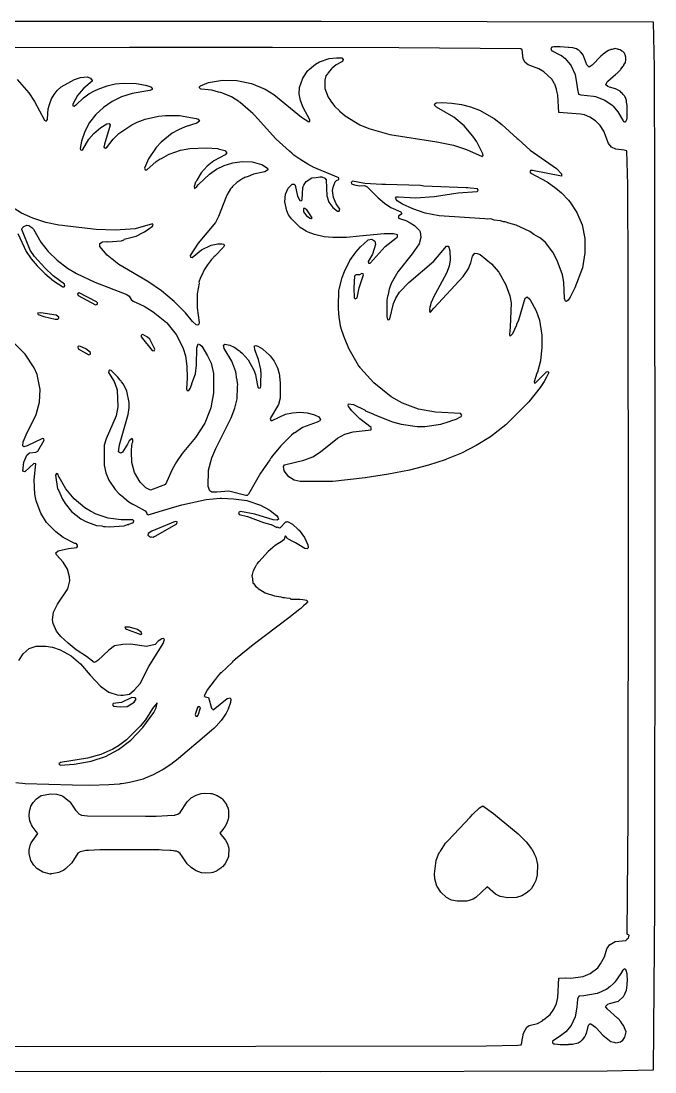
# Model space of a CAD drawing. Header units: millimetres. Extents: x 15 to 285, y 15 to 285.
# Drawn here: x 122.2 to 284.9, y 15.1 to 284.9 of the extents above; entities that cross this region are included whole.
import ezdxf

# ---------------------------------------------------------------- set-up
doc = ezdxf.new("R2010")
doc.units = ezdxf.units.MM
doc.layers.add('CUT', color=7, linetype='CONTINUOUS')

msp = doc.modelspace()

# ---------------------------------------------------------------- linework, layer by layer
at = {"layer": 'CUT'}
for points in [[(14.9156, 57.848), (14.795, 150.073), (14.795, 150.16), (14.7951, 150.1788), (14.7952, 150.3461), (14.7954, 150.509), (14.958, 260.715), (15.0062, 272.8875), (15.2479, 284.6612), (57.5164, 284.8428), (199.1852, 284.873), (284.4363, 284.6307), (284.6919, 272.8875), (284.8126, 242.3635), (284.9031, 150.0737), (284.7824, 57.819), (284.4491, 15.521), (272.6158, 15.2779), (199.1254, 15.0968), (27.0823, 15.2779), (15.4032, 15.459), (15.1873, 15.6755)], [(276.7481, 259.246), (276.8171, 259.1203), (276.8718, 259.0883), (276.8721, 259.0878), (276.8735, 259.0873), (277.0742, 258.97), (277.1557, 258.9957), (277.1894, 258.9848), (277.2774, 259.034), (277.3916, 259.0699), (277.4126, 259.1093), (277.437, 259.1182), (277.4397, 259.1248), (277.4589, 259.1355), (277.4741, 259.2078), (277.5052, 259.2827), (277.6631, 259.5783), (277.6665, 259.6715), (277.7245, 259.8116), (277.7397, 260.4636), (277.7819, 260.6633), (277.7692, 261.7353), (277.7808, 262.2358), (277.7606, 262.4633), (277.7515, 263.226), (277.6212, 264.0294), (277.5792, 264.5015), (277.3493, 265.2406), (277.1593, 265.4611), (277.0724, 265.6527), (276.744, 265.9808), (276.4907, 266.3292), (276.2558, 266.5099), (275.9612, 266.852), (274.7372, 267.5012), (273.2193, 267.885), (272.7839, 268.0462), (272.2864, 268.527), (272.6714, 269.2905), (272.7858, 269.4579), (274.1645, 270.6531), (274.79, 271.1064), (274.969, 271.2796), (275.0801, 271.3618), (275.6526, 271.9327), (275.8305, 272.0825), (275.9159, 272.1952), (276.0298, 272.3088), (276.1771, 272.5402), (276.758, 273.3071), (276.7925, 273.3813), (276.872, 273.4832), (276.9122, 273.6236), (277.3263, 274.1861), (277.4471, 274.8806), (277.397, 275.2687), (277.4487, 275.5594), (277.246, 276.2329), (277.1414, 276.3712), (277.0545, 276.6318), (276.6318, 277.0847), (276.4287, 277.1524), (275.9992, 277.4621), (275.4956, 277.5889), (275.4409, 277.618), (275.2548, 277.6495), (274.65, 277.8018), (273.8883, 277.5685), (273.7565, 277.5412), (273.5969, 277.526), (273.5152, 277.4912), (273.1441, 277.4142), (272.94, 277.2781), (272.9218, 277.2725), (272.8166, 277.1957), (271.6216, 276.3984), (271.4246, 276.1803), (271.0262, 275.8897), (268.7939, 273.541), (267.9753, 273.0404), (267.4362, 273.6024), (266.6212, 275.6986), (266.6188, 275.711), (266.6141, 275.7168), (266.3938, 276.2836), (266.3513, 276.3287), (266.336, 276.3709), (265.8136, 276.9727), (265.6185, 277.1073), (265.3894, 277.3507), (265.1281, 277.4456), (264.7651, 277.696), (263.7988, 277.9925), (262.7874, 278.0526), (262.6253, 278.0419), (260.5619, 278.2639), (258.9515, 278.2866), (258.3884, 278.1277), (258.1428, 277.7867), (258.3623, 277.3294), (260.6472, 276.1333), (260.7259, 276.0817), (260.803, 276.0311), (260.8329, 276.0115), (260.8761, 275.9831), (261.5282, 275.4949), (261.7559, 275.3063), (263.2264, 273.6073), (263.3966, 273.3382), (264.3369, 271.3342), (264.4152, 271.1133), (264.8794, 268.5295), (265.0031, 267.3349), (265.3119, 266.1219), (265.3143, 266.1083), (265.3193, 266.1076), (265.8779, 265.9066), (269.1334, 265.5617), (269.6584, 265.4866), (272.0054, 264.5797), (273.9218, 263.2736), (274.1484, 263.047), (275.3802, 261.5409)], [(202.2505, 242.1964), (202.7642, 243.5563), (203.1456, 243.9556), (203.7164, 244.1814), (203.7548, 244.647), (197.2006, 247.3553), (197.1071, 247.405), (196.2071, 247.8828), (196.1882, 247.8928), (196.1333, 247.922), (195.9255, 248.0323), (195.8008, 248.0997), (193.9515, 249.2522), (192.1894, 250.4534), (191.6504, 250.9137), (191.0545, 251.4254), (187.6579, 254.529), (187.5884, 254.6018), (182.0596, 260.7312), (181.6383, 261.1012), (181.1092, 261.6811), (178.4275, 263.9695), (178.2557, 264.0725), (178.1039, 264.2058), (176.1575, 265.4016), (174.754, 265.9925), (174.6697, 266.0402), (174.5015, 266.0988), (173.6881, 266.4412), (173.3634, 266.5234), (173.2895, 266.5536), (172.8824, 266.6451), (171.1204, 267.091), (168.3729, 267.3433), (168.2399, 267.4344), (167.9709, 267.7595), (167.9818, 267.9363), (168.1948, 268.2488), (170.2559, 269.1095), (173.8542, 269.716), (177.6057, 269.6252), (181.3598, 268.8551), (184.8106, 267.4019), (187.0918, 266.0346), (194.1427, 260.1975), (196.0075, 259.0003), (196.2807, 259.1994), (196.3088, 259.5008), (194.5492, 262.6422), (193.9165, 264.4498), (193.6055, 266.1701), (193.6701, 267.7858), (194.5248, 270.1646), (195.8241, 272.1341), (195.8998, 272.2089), (196.053, 272.3605), (196.0973, 272.4042), (196.229, 272.5344), (197.7222, 273.8037), (198.8031, 274.395), (201.2522, 275.2108), (203.1403, 275.4506), (204.493, 275.4149), (204.8515, 274.9709), (204.6914, 274.4762), (203.0691, 273.6024), (202.0041, 272.7496), (201.9297, 272.6571), (201.8707, 272.6179), (200.9221, 271.457), (200.8707, 271.3393), (200.4311, 270.7925), (200.1139, 269.7299), (200.1564, 267.581), (201.0131, 265.3283), (201.5964, 264.4894), (201.6428, 264.4051), (201.7145, 264.3197), (202.622, 263.0145), (203.9042, 261.8469), (203.9062, 261.7746), (204.6546, 261.1635), (205.3697, 260.5122), (209.1601, 258.2323), (211.4695, 257.2892), (216.845, 255.7594), (228.8986, 253.8616), (233.1561, 252.9789), (236.5396, 251.8913), (240.5333, 250.1299), (240.7681, 250.3623), (240.7417, 250.7495), (239.1413, 253.8638), (238.1379, 255.3537), (235.916, 257.9908), (233.2858, 260.2277), (228.8014, 262.7861), (228.3836, 263.1797), (228.3245, 263.5086), (228.7309, 263.8832), (230.2731, 263.9784), (232.7679, 263.8249), (235.2283, 263.429), (237.5799, 262.8261), (239.862, 261.9629), (243.6506, 259.8109), (245.6162, 258.2756), (249.5585, 254.7399), (249.5607, 254.7311), (249.801, 254.5224), (252.9007, 251.7425), (259.6337, 246.9758), (260.9438, 245.6037), (260.8964, 245.0867), (253.427, 246.5307), (252.9774, 246.4851), (252.8079, 246.1209), (253.0156, 245.8166), (257.2628, 243.6094), (259.428, 242.0083), (260.9373, 240.7356), (262.7279, 238.8965), (263.0563, 238.4984), (263.0778, 238.4723), (263.0869, 238.4614), (263.0873, 238.4609), (264.8603, 235.7567), (266.1737, 232.5496), (266.8777, 229.0693), (266.907, 225.4083), (266.3036, 221.51), (264.3187, 216.361), (263.098, 213.9536), (262.6249, 213.2042), (262.182, 212.8655), (261.9015, 212.9931), (261.6939, 213.6866), (261.4778, 217.8732), (261.1821, 219.7473), (259.8333, 223.4058), (258.6635, 225.5029), (256.7752, 227.9828), (255.4976, 229.1136), (253.8182, 230.0449), (252.7479, 230.8848), (249.2875, 232.4454), (247.3522, 232.9825), (246.4608, 233.2853), (246.0359, 233.3478), (245.2057, 233.5783), (243.619, 233.7693), (243.4793, 233.8475), (242.7546, 234.0589), (241.8488, 233.9985), (241.846, 233.9828), (241.19, 234.0618), (229.4851, 234.8762), (225.9251, 235.5744), (222.7562, 236.6694), (220.1149, 237.8829), (218.7518, 238.7428), (218.3007, 239.3855), (218.5929, 239.709), (219.0905, 239.7627), (223.5457, 239.4921), (228.2563, 239.7916), (234.3458, 240.7598), (239.2273, 241.0695), (239.533, 241.3707), (239.3442, 241.7904), (237.5832, 241.9728), (237.5774, 241.9805), (236.8715, 242.0625), (236.7635, 242.0577), (236.4254, 242.0927), (225.5488, 242.4688), (224.6687, 242.6339), (215.7314, 242.9358), (214.8256, 242.9056), (214.8243, 242.9043), (210.4501, 243.1726), (207.2965, 243.8032), (206.8707, 243.4596), (207.0336, 243.0971), (207.779, 242.7995), (209.0807, 242.5734), (210.3759, 242.6429), (211.0385, 242.309), (213.8408, 239.4461), (215.5027, 238.0861), (217.1139, 237.0446), (219.6798, 235.9315), (219.9438, 235.3461), (219.0533, 234.7406), (219.1047, 234.2259), (220.9245, 233.6444), (222.05, 233.0801), (223.1892, 232.3681), (224.4522, 231.0781), (224.6247, 230.7785), (224.7565, 229.2701), (224.3724, 227.6843), (222.5481, 225.095), (218.9022, 220.516), (217.1848, 217.4695), (216.6519, 216.01), (216.3521, 214.3359), (216.2222, 214.2595), (216.0928, 213.1906), (216.0981, 212.9177), (216.094, 212.8947), (216.0614, 208.9874), (216.2579, 208.2549), (216.5858, 208.1978), (216.838, 208.4149), (217.7702, 212.3653), (218.3373, 213.7689), (219.3165, 215.2343), (221.6916, 217.7908), (228.103, 223.2672), (231.424, 227.1088), (231.7715, 227.088), (231.9984, 226.8382), (232.2454, 225.9188), (232.3062, 223.5819), (232.031, 221.9433), (231.371, 220.1532), (227.9356, 213.8237), (227.6863, 213.1316), (227.3559, 212.5309), (227.2604, 211.9493), (227.0715, 211.4249), (226.9968, 210.9189), (227.0717, 210.7995), (227.0238, 210.5079), (227.1748, 210.055), (228.141, 211.142), (228.2005, 211.2686), (235.6547, 219.2552), (236.9648, 221.1387), (237.6513, 222.8251), (238.0306, 224.503), (238.6215, 225.2688), (239.2499, 225.2319), (240.0406, 224.8983), (242.9758, 222.5392), (244.8352, 220.3711), (246.6259, 217.1837), (247.6338, 214.3177), (247.9727, 212.5114), (247.7087, 206.2571), (247.7064, 206.2506), (247.5252, 204.439), (247.7668, 204.0163), (248.3706, 204.6202), (249.4274, 206.8545), (249.4056, 207.0435), (249.9545, 208.1638), (251.5623, 213.7675), (252.0513, 214.0606), (252.8126, 213.4579), (254.3842, 210.4536), (255.2393, 208.0774), (255.8253, 204.2534), (255.8263, 201.1624), (255.5245, 197.6296), (254.7793, 194.7649), (254.5905, 194.5053), (253.8659, 192.271), (253.9565, 191.9389), (254.2584, 191.9993), (255.0794, 192.8459), (257.06, 194.8122), (257.4265, 194.9478), (257.6379, 194.6524), (257.0793, 193.4233), (256.4296, 192.3731), (255.401, 190.8297), (252.5063, 187.1425), (246.5844, 181.1904), (242.6453, 178.108), (239.0093, 175.8973), (235.2198, 173.9585), (231.4062, 172.3661), (231.0506, 172.2276), (226.7923, 170.8473), (221.9256, 169.6001), (216.5131, 168.5422), (210.4695, 167.6358), (202.1701, 166.7007), (201.7552, 166.6694), (200.7929, 166.6383), (198.3207, 166.6384), (196.2229, 166.6384), (195.42, 166.6384), (194.5415, 166.6384), (193.7997, 166.7065), (192.2874, 167.0142), (190.8731, 167.8302), (189.7445, 169.4467), (189.525, 170.4916), (189.7834, 170.9859), (194.7916, 172.1178), (197.0311, 172.9675), (199.0756, 174.2447), (203.3699, 177.7894), (205.3206, 178.8566), (207.4044, 179.4359), (212.0545, 179.9614), (212.0323, 180.5046), (209.1385, 182.7476), (207.0526, 184.8034), (206.2333, 185.892), (206.1023, 186.278), (206.2683, 186.6398), (207.5222, 186.402), (210.4978, 184.9737), (210.5985, 184.8434), (212.4575, 184.033), (212.9562, 183.7936), (217.5329, 182.0285), (219.75, 181.4218), (223.8779, 180.7979), (225.8593, 180.7678), (229.972, 181.3658), (232.0883, 182.0867), (232.3616, 182.1657), (232.489, 182.2232), (233.896, 182.7026), (235.1709, 183.3945), (235.3312, 183.6896), (234.9953, 184.0957), (228.5243, 184.4526), (224.2307, 185.2425), (220.0932, 186.7616), (217.2072, 188.3883), (212.7279, 191.9596), (209.3124, 195.7851), (209.2188, 195.9055), (209.0297, 196.1485), (208.9055, 196.3083), (208.83, 196.4053), (206.3684, 200.6548), (205.2487, 203.3016), (204.5034, 205.4351), (204.2008, 206.5445), (204.0577, 207.3398), (203.8538, 208.7525), (203.8114, 209.1543), (203.8107, 209.1604), (203.8046, 209.2183), (203.7797, 209.4542), (203.6485, 211.4952), (203.624, 212.13), (203.7208, 215.249), (203.7499, 215.7108), (203.8199, 216.065), (204.5718, 219.0602), (205.1946, 220.5788), (206.4913, 223.2627), (206.5584, 223.3734), (208.1014, 225.5737), (209.3181, 226.9093), (211.225, 228.5939), (211.3186, 228.6718), (212.1927, 228.8922), (212.9975, 228.3903), (213.192, 227.4863), (212.3965, 224.9908), (211.2532, 223.155), (211.3767, 222.7345), (211.8132, 222.6952), (215.6675, 226.9545), (218.4151, 229.1433), (218.5987, 229.2818), (218.5992, 229.29), (218.7851, 229.4381), (218.8144, 229.9561), (217.8018, 230.2271), (215.4183, 230.2263), (209.091, 229.6117), (205.7532, 229.291), (205.3307, 229.2867), (204.8042, 229.2833), (204.7009, 229.2827), (204.691, 229.2826), (203.3306, 229.2738), (202.2397, 229.3004), (199.9635, 229.5011), (197.4699, 230.0324), (195.9159, 230.6503), (195.4785, 230.8508), (195.4008, 230.8931), (193.8187, 231.8825), (191.6122, 234.0659), (190.8513, 235.1329), (190.394, 236.1655), (189.9182, 238.456), (190.0868, 240.4108), (190.7804, 241.9822), (191.3206, 242.6042), (191.8025, 242.9662), (192.3021, 243.0151), (192.5578, 242.7386), (193.1303, 239.9074), (193.7197, 238.7788), (194.0492, 238.7297), (194.309, 238.9893), (194.5263, 242.1165), (194.5477, 242.2419), (194.5563, 242.2924), (194.5591, 242.3092), (194.5725, 242.388), (194.7255, 242.7796), (194.9997, 243.169), (195.001, 243.1708), (195.001, 243.1709), (195.3794, 243.7084), (196.816, 244.5903), (197.8866, 244.7276), (198.9224, 244.8399), (199.0891, 244.8579), (199.2617, 244.8766), (199.422, 244.894), (200.1726, 244.5629), (200.4744, 244.0772), (200.6279, 240.0088), (201.1715, 238.4082), (202.2437, 237.0366), (203.4293, 236.0945), (203.825, 236.0995), (203.9772, 236.5941), (203.0677, 237.903), (202.3722, 239.5665), (202.1464, 241.3401)], [(196.4075, 234.2702), (196.6793, 234.2099), (196.8604, 234.391), (195.5319, 236.414), (194.9884, 236.7763), (194.6563, 236.7159), (194.7167, 235.8705), (195.4715, 234.9043)], [(210.0751, 219.6861), (209.9626, 219.9649), (209.6466, 220.0785), (209.0498, 219.7558), (208.0728, 219.7201), (207.7775, 219.3772), (207.578, 216.3833), (207.6858, 213.8482), (207.9405, 213.5468), (208.4336, 213.7756), (208.9797, 216.3996)], [(136.8166, 214.3926), (141.3178, 212.0541), (141.7919, 212.2045), (141.8201, 212.5733), (141.5417, 212.8259), (137.0521, 215.1088), (136.6637, 214.8597)], [(126.4188, 209.8437), (126.5698, 209.5417), (127.9889, 209.0284), (130.9479, 208.3038), (131.6423, 208.334), (131.8839, 208.5755), (131.8537, 208.8473), (131.1894, 209.3304), (127.2642, 209.9946)], [(154.6377, 203.7198), (153.3924, 204.4271), (152.9958, 204.2694), (153.0031, 203.8117), (155.8643, 200.2612), (156.3509, 200.2133), (156.5008, 200.6787), (155.2212, 203.175)], [(136.8524, 200.7233), (139.6049, 199.206), (139.9739, 199.3541), (140.0035, 199.7827), (138.839, 200.697), (137.4302, 201.3632), (137.0019, 201.4303), (136.749, 201.2681)], [(174.1305, 201.6404), (174.5228, 201.9595), (175.7472, 201.6424), (176.9076, 201.1653), (177.301, 200.8993), (177.8473, 200.4696), (178.2226, 200.1746), (178.4219, 200.0178), (178.9306, 199.6178), (180.469, 197.9084), (181.9051, 195.2879), (182.3123, 194.1097), (182.4282, 193.6401), (182.4283, 193.6398), (182.4323, 193.6238), (182.4571, 193.523), (182.9355, 190.8722), (183.194, 190.6132), (183.6073, 190.7363), (183.7623, 191.2666), (183.7618, 192.616), (183.8168, 193.9095), (183.7747, 194.1458), (183.7867, 194.7113), (183.7609, 194.8413), (183.7607, 195.399), (183.1394, 198.0151), (182.1581, 200.4467), (182.0914, 201.3067), (182.0873, 201.3598), (182.081, 201.4416), (182.0795, 201.4613), (182.4531, 201.5684), (182.9608, 201.4316), (184.1397, 200.7066), (184.3497, 200.5365), (185.8983, 199.1686), (185.9341, 199.1287), (185.9428, 199.119), (186.033, 199.0186), (186.114, 198.9283), (187.1146, 197.5578), (187.9053, 196.0555), (188.0775, 195.5966), (188.4553, 194.2667), (188.4971, 193.9471), (188.5021, 193.9093), (188.5121, 193.8322), (188.5369, 193.6424), (188.6763, 192.0313), (188.6464, 188.0458), (188.2582, 186.4027), (186.1627, 182.8124), (186.2651, 182.3603), (186.6594, 182.2922), (190.0609, 183.9332), (191.8671, 184.3283), (193.7649, 184.4488), (195.642, 184.2673), (197.2208, 183.898), (197.4824, 183.8154), (197.4904, 183.8128), (197.4911, 183.8126), (197.4912, 183.8126), (198.6145, 183.2609), (199.061, 182.5733), (198.9098, 182.2837), (198.1743, 181.8842), (194.437, 180.5587), (192.3603, 179.1191), (192.3097, 179.1319), (191.5752, 178.5652), (190.1358, 177.085), (188.8102, 175.7726), (188.5284, 175.4322), (188.4395, 175.3407), (188.0274, 174.8268), (186.6354, 173.1449), (186.3627, 172.7507), (186.2456, 172.6046), (185.9936, 172.2172), (183.6081, 168.769), (180.5779, 163.4377), (180.1958, 163.0976), (179.8707, 163.0755), (175.5246, 164.1594), (172.4638, 163.8905), (171.1403, 163.959), (170.6306, 164.2844), (170.2337, 165.4008), (170.322, 169.5759), (171.1145, 172.7618), (172.1299, 175.1629), (176.1408, 183.0349), (177.0907, 185.4978), (177.6629, 187.9128), (177.7602, 190.9545), (177.7702, 190.9665), (177.7633, 191.0527), (177.7804, 191.5873), (177.6504, 192.4687), (177.6294, 192.7318), (177.5808, 192.9403), (177.307, 194.796), (176.2393, 197.5957), (174.2952, 200.7923)], [(141.5667, 155.4056), (142.8974, 155.2544), (143.3485, 155.1332), (143.7704, 155.1551), (144.765, 155.0421), (148.6082, 155.2751), (149.5287, 155.6004), (149.8073, 155.6534), (149.8581, 155.7168), (151.0631, 156.1426), (151.1523, 156.5346), (150.8849, 156.7884), (147.8446, 156.7955), (144.5039, 157.2805), (141.4491, 158.2853), (139.9772, 159.0363), (138.5713, 159.925), (135.8287, 162.1847), (133.6696, 164.7725), (131.9201, 167.7847), (131.8787, 167.8029), (131.7027, 168.4483), (131.2498, 168.6898), (131.0384, 168.2671), (131.5215, 164.825), (131.7471, 164.5331), (131.7745, 164.4325), (132.8301, 162.1055), (133.4911, 160.9993), (135.1587, 159.0103), (137.5425, 157.0802), (138.8202, 156.3701)], [(155.3909, 152.3805), (155.6428, 152.4264), (156.1144, 152.4125), (156.3757, 152.56), (156.5993, 152.6008), (162.1836, 155.8093), (162.2121, 156.276), (161.7358, 156.4206), (155.7552, 153.9104), (154.7901, 153.315), (154.7061, 152.9004), (154.9759, 152.6956), (155.2342, 152.4385), (155.3178, 152.436)], [(149.2452, 128.7739), (152.959, 127.3548), (153.2005, 127.4756), (152.9892, 128.0191), (152.0834, 128.6833), (150.0302, 129.2872), (148.8526, 129.257), (148.9432, 128.9551)], [(147.6267, 108.8445), (149.3978, 108.9534), (151.2179, 110.0328), (151.7531, 110.8369), (151.4932, 111.1435), (150.6196, 111.2004), (147.9713, 109.9122), (145.8408, 109.7232), (145.6051, 109.3173), (145.8931, 108.9874)], [(143.8405, 96.1045), (147.1618, 97.8557), (150.3925, 100.2712), (153.4723, 103.5623), (156.2199, 107.3969), (156.8237, 108.6046), (157.0955, 109.8124), (155.9481, 108.3631), (154.1365, 105.5249), (152.7778, 103.8944), (149.2452, 100.3316), (147.1618, 98.7917), (145.7427, 97.9463), (142.6932, 96.5876), (139.2511, 95.6214), (132.3368, 94.5042), (131.8839, 94.2023), (132.2462, 93.8702), (135.809, 94.1117), (140.1569, 94.8967)], [(167.4879, 108.6607), (166.8575, 106.8213), (167.041, 106.3941), (167.3736, 106.3666), (167.6597, 106.657), (168.2157, 108.5742), (167.8632, 108.875)], [(124.2473, 80.786), (124.3104, 82.0386), (124.5622, 82.9111), (124.6966, 83.3002), (125.2851, 84.3031), (126.1612, 85.242), (127.3003, 86.03), (129.8214, 86.4704), (131.2984, 86.4051), (132.575, 86.037), (132.925, 85.8838), (133.2401, 85.659), (134.6338, 84.5152), (134.6566, 84.4915), (134.6769, 84.4705), (134.7288, 84.4166), (134.7481, 84.3966), (136.1679, 82.2676), (136.7135, 81.6646), (136.7947, 81.5481), (136.8307, 81.535), (137.0109, 81.3359), (137.6816, 80.992), (139.1972, 80.8249), (154.1373, 80.7343), (155.8623, 80.7983), (156.8734, 80.7947), (159.7694, 80.9432), (161.4344, 81.005), (161.5351, 81.0338), (161.6483, 81.0396), (161.7778, 81.1033), (162.419, 81.2869), (163.0388, 81.707), (164.7989, 84.4115), (165.8758, 85.4614), (167.1253, 86.1923), (168.4362, 86.6171), (169.2169, 86.6909), (170.9085, 86.6126), (171.1539, 86.5854), (172.5269, 86.069), (173.6125, 85.3546), (173.8559, 85.1357), (174.8923, 83.7376), (174.9044, 83.7137), (174.9118, 83.6991), (174.9457, 83.6321), (175.209, 83.1117), (175.2291, 83.0536), (175.2821, 82.7994), (175.3041, 82.6936), (175.4208, 82.1334), (175.4551, 81.9687), (175.4619, 81.1743), (175.4465, 80.9596), (175.4115, 80.4697), (175.3797, 80.0259), (174.8762, 78.8134), (174.5817, 78.2217), (173.9274, 77.3449), (173.209, 76.4292), (174.6577, 74.6367), (175.1934, 73.6603), (175.4375, 72.8138), (175.4832, 72.5262), (175.5036, 72.3576), (175.4263, 70.5807), (175.4092, 70.4174), (175.242, 69.9381), (174.5964, 68.6461), (174.4116, 68.3501), (173.8969, 67.7966), (173.8163, 67.7199), (173.6775, 67.5878), (173.6396, 67.5517), (173.471, 67.3912), (172.4053, 66.6957), (172.3553, 66.6719), (172.3373, 66.6633), (172.3356, 66.6625), (172.3278, 66.6588), (171.4108, 66.3179), (170.9949, 66.2145), (169.4313, 66.1378), (168.4611, 66.2508), (167.15, 66.7187), (166.1594, 67.3283), (165.8481, 67.5486), (164.8482, 68.4911), (163.4288, 70.5416), (163.1756, 70.9401), (163.0297, 71.1739), (162.4358, 71.5999), (162.2164, 71.6595), (162.0681, 71.7619), (161.6773, 71.8112), (161.4032, 71.8919), (160.6839, 71.9367), (160.5633, 71.9519), (160.4055, 71.954), (158.4331, 72.0768), (157.6582, 72.1325), (142.8246, 72.1325), (142.432, 72.1325), (139.4546, 71.9561), (138.8571, 71.9248), (138.8403, 71.9197), (138.4426, 71.8961), (137.3546, 71.611), (136.7086, 71.2401), (135.2029, 68.8134), (133.599, 67.2147), (133.1335, 66.9421), (131.828, 66.2852), (130.0789, 65.9512), (129.8518, 65.9222), (129.7816, 65.9133), (129.7393, 65.9079), (129.6969, 65.9025), (127.7695, 66.4185), (127.0946, 66.7972), (126.2321, 67.3711), (125.4833, 68.1587), (124.7014, 69.4222), (124.2176, 71.1455), (124.221, 72.0211), (124.2241, 72.0373), (124.225, 72.042), (124.2299, 72.0675), (124.2428, 72.135), (124.6374, 73.5826), (124.6794, 73.6711), (124.6796, 73.6715), (124.6821, 73.6767), (124.7804, 73.8834), (126.0363, 75.7405), (126.4431, 76.2781), (126.028, 76.804), (125.0618, 78.1648), (125.0242, 78.2374), (124.9993, 78.2853), (124.8616, 78.5502), (124.7937, 78.681), (124.4384, 79.5237)], [(249.7421, 76.1875), (251.8342, 74.1873), (253.2478, 72.395), (253.2877, 72.3329), (253.305, 72.306), (253.3252, 72.2745), (253.3422, 72.248), (254.0043, 70.9315), (254.2942, 70.2801), (254.7061, 68.3656), (254.6493, 65.6915), (254.2826, 64.2373), (253.9138, 63.4357), (253.1692, 62.2235), (252.9741, 61.9533), (252.5722, 61.5616), (251.8712, 60.9681), (250.7154, 60.3277), (249.3771, 59.916), (247.0392, 59.8134), (245.255, 60.1333), (245.2539, 60.1337), (245.2521, 60.1344), (245.2155, 60.1481), (245.1545, 60.1711), (245.0118, 60.2247), (244.0016, 60.7742), (241.8057, 62.6545), (238.9182, 59.8451), (238.2417, 59.438), (238.2347, 59.4345), (237.2208, 59.1165), (236.632, 58.968), (234.1416, 58.968), (232.7087, 59.2261), (232.4904, 59.2957), (231.4194, 59.8612), (229.9201, 61.2688), (228.9536, 62.7404), (228.9049, 62.8347), (228.4145, 64.6564), (228.2941, 65.9589), (228.69, 69.3634), (229.3696, 70.9823), (229.5088, 71.2342), (229.5439, 71.2978), (229.7016, 71.5831), (229.8085, 71.7765), (231.1708, 73.8185), (231.8104, 74.5144), (236.0507, 79.0823), (237.4391, 80.5315), (238.0621, 81.1818), (238.1287, 81.2513), (238.1361, 81.2591), (239.8773, 82.9238), (240.714, 83.3862), (243.4617, 81.4111)], [(266.3436, 23.4596), (266.8457, 24.0745), (266.8472, 24.0774), (266.8767, 24.1077), (266.9709, 24.333), (267.0121, 24.418), (267.0393, 24.457), (267.046, 24.4881), (267.0504, 24.4971), (267.1572, 24.6406), (267.1855, 24.7762), (267.2881, 24.9881), (267.843, 27.1219), (268.1384, 27.417), (268.4405, 27.4623), (269.638, 26.6413), (269.9094, 26.3672), (271.5109, 24.5592), (273.2335, 23.1445), (273.3526, 23.1027), (273.5928, 22.918), (274.3204, 22.7631), (274.8163, 22.5891), (276.0198, 22.8404), (276.6501, 23.2982), (277.1918, 24.0128), (277.4726, 25.3712), (276.8602, 27.062), (276.5121, 27.4788), (276.0893, 28.113), (276.0077, 28.1809), (275.786, 28.5043), (275.344, 28.8773), (275.2948, 28.9363), (272.5943, 31.3061), (272.2308, 31.9424), (272.7686, 32.495), (273.2274, 32.6523), (275.5664, 33.3098), (276.8439, 34.4317), (277.0126, 34.829), (277.0768, 34.8994), (277.2329, 35.3476), (277.5638, 36.1269), (277.7522, 37.3583), (277.7591, 37.952), (277.8116, 38.3658), (277.7838, 40.3137), (277.5101, 41.1543), (277.4543, 41.4103), (277.1945, 41.5081), (277.137, 41.5357), (276.8317, 41.4029), (276.7731, 41.3064), (276.6452, 41.2381), (276.1344, 40.3356), (274.6231, 38.1677), (274.2899, 37.7707), (273.2902, 36.9329), (272.9177, 36.6574), (272.9071, 36.6495), (272.7649, 36.5443), (272.3423, 36.2317), (270.3606, 35.3253), (270.2383, 35.2895), (270.2378, 35.2894), (270.2314, 35.2875), (270.0603, 35.2374), (266.6512, 34.6285), (265.3878, 34.5385), (265.3352, 34.3934), (265.2583, 34.3797), (265.031, 33.79), (264.8379, 31.7255), (264.3984, 29.217), (263.3849, 26.9906), (262.0172, 25.3716), (260.3035, 24.1202), (258.6152, 22.9843), (258.6406, 22.9059), (258.6299, 22.8981), (258.6379, 22.5693), (258.8846, 22.3632), (259.1831, 22.326), (259.1844, 22.3249), (259.2071, 22.323), (260.5246, 22.1584), (260.8831, 22.1635), (260.9215, 22.1594), (261.0031, 22.1653), (262.707, 22.1897), (262.8122, 22.2102), (263.7042, 22.2176), (265.1548, 22.5614), (265.4667, 22.7818), (265.6293, 22.8313), (265.836, 23.0428), (266.2318, 23.3226), (266.2763, 23.3771), (266.2938, 23.3882)]]:
    msp.add_lwpolyline(points, close=True, dxfattribs=at)
for points in [[(60.7176, 21.7679), (123.2787, 21.6471), (241.6073, 21.7679), (249.6992, 21.9491), (250.5446, 22.1), (250.5997, 22.2839), (250.6397, 22.285), (250.6963, 22.6058), (250.7257, 22.7039), (250.7166, 22.7205), (251.1299, 25.0611), (252.0244, 26.6233), (252.5892, 27.0144), (252.9503, 27.1517), (254.7415, 27.5651), (256.0096, 28.2293), (256.2349, 28.4979), (256.3565, 28.5616), (257.9548, 29.8672), (258.9799, 31.2245), (259.6518, 32.6406), (259.9959, 34.2507), (260.2136, 39.1603), (261.8617, 39.2926), (261.9276, 39.25), (263.1957, 39.1594), (266.4566, 39.6123), (268.2984, 40.3672), (270.2308, 41.8164), (270.746, 42.637), (270.9278, 42.8331), (271.9779, 44.6375), (272.389, 46.1383), (272.5751, 46.701), (272.7438, 46.9786), (273.332, 47.8093), (273.3927, 47.8514), (274.6518, 48.5636), (277.435, 48.8776), (277.7556, 49.2166), (277.7562, 49.2846), (278.1415, 49.4856), (278.2623, 50.2404), (277.7677, 50.5023), (278.0526, 80.7058), (278.1432, 150.2721), (278.1431, 150.3022), (278.1432, 150.3324), (278.0526, 219.8678), (277.9318, 242.8093), (277.9318, 242.8094), (277.6847, 251.5196), (277.0215, 251.7597), (274.8325, 251.9411), (273.7291, 252.4865), (273.006, 253.4031), (271.7426, 256.5917), (270.805, 258.0634), (269.6335, 259.242), (268.1419, 260.2011), (266.8348, 260.7551), (265.8081, 260.9627), (260.2137, 261.3831), (259.9928, 265.8198), (259.6818, 266.9032), (259.6435, 267.3549), (259.1727, 268.6771), (259.1507, 268.754), (258.4123, 269.951), (256.3754, 271.8361), (255.0466, 272.5742), (252.3368, 273.5994), (251.5373, 274.2565), (251.068, 275.1856), (250.7942, 277.4401), (250.4647, 277.7251), (219.1432, 278.0224), (186.7609, 278.0648), (186.7598, 278.0661), (185.9886, 278.0658), (149.9997, 278.113), (80.8754, 278.0224)], [(121.1434, 269.8846), (124.1897, 266.4461), (125.6098, 264.1958), (128.1848, 259.4339), (128.3861, 259.3059), (128.4398, 259.2402), (128.4803, 259.2459), (128.4952, 259.2365), (128.5156, 259.2509), (128.7394, 259.2826), (128.8941, 259.5177), (128.8997, 259.5217), (128.9003, 259.5271), (128.9252, 259.565), (128.9195, 259.7259), (129.1678, 262.2986), (129.5175, 263.7024), (129.9747, 264.9179), (130.6421, 266.0126), (131.4602, 267.0535), (132.4998, 267.9648), (135.8995, 269.8883), (137.4143, 270.4093), (139.1329, 270.5313), (140.0166, 270.1832), (140.4612, 269.6459), (140.4416, 269.4519), (138.3001, 267.6238), (138.2478, 267.5629), (138.1937, 267.5178), (137.6299, 266.8604), (137.6225, 266.8543), (137.6168, 266.8452), (136.7693, 265.8571), (136.7445, 265.8113), (136.6676, 265.7217), (135.4255, 263.5039), (135.4805, 263.1381), (135.778, 262.9828), (136.2065, 263.3843), (136.2843, 263.3965), (138.1632, 265.1453), (139.5674, 266.1542), (141.0264, 266.961), (141.9349, 267.3953), (144.2559, 268.2592), (144.9553, 268.4384), (146.3426, 268.7469), (148.4941, 268.9006), (151.7214, 268.8079), (154.1227, 268.4298), (154.4164, 268.3343), (154.4689, 268.3172), (154.4741, 268.3155), (155.224, 268.0716), (155.5915, 267.9216), (155.8415, 267.5886), (155.8079, 267.3202), (155.1943, 267.0038), (150.6838, 266.2814), (147.9699, 265.4036), (145.5407, 264.2036), (143.3028, 262.6864), (141.3605, 260.8701), (139.7307, 258.7926), (138.5095, 256.4994), (137.6679, 253.998), (137.3506, 252.1497), (137.456, 251.8301), (137.7324, 251.7104), (138.0376, 251.8524), (139.602, 254.5121), (140.8824, 256.0051), (142.6471, 257.5275), (144.2235, 258.5013), (144.7962, 258.558), (145.0159, 258.1769), (143.5612, 253.271), (143.4571, 252.4912), (143.8233, 252.2127), (144.1247, 252.347), (145.8435, 254.5615), (147.2553, 255.9722), (150.5747, 258.2654), (151.9981, 258.9453), (154.0157, 259.6932), (157.4276, 260.4481), (159.2392, 260.6594), (162.8625, 260.6292), (167.1655, 259.8797), (167.6799, 259.6397), (167.9537, 259.1483), (167.2669, 258.6568), (164.316, 257.7215), (162.5774, 256.96), (160.9636, 256.0602), (158.1021, 253.7885), (156.8209, 252.4147), (154.9306, 249.4886), (153.8803, 247.12), (154.0533, 246.6606), (154.4825, 246.6846), (156.8614, 248.7957), (157.8639, 249.4792), (158.1825, 249.6086), (160.0545, 250.6352), (160.1521, 250.7281), (163.0602, 251.7098), (165.4893, 252.1146), (169.7272, 252.3306), (172.6666, 252.1138), (172.7898, 252.0974), (174.4998, 251.617), (174.9679, 251.022), (174.5963, 250.5164), (171.639, 249.0256), (169.9374, 247.6293), (168.4501, 245.9378), (167.2564, 244.0344), (167.1056, 243.6932), (166.9386, 243.4793), (166.6065, 242.3923), (166.6668, 241.879), (167.3009, 242.4225), (167.6852, 242.9465), (170.5101, 245.5658), (172.3446, 246.8524), (174.2748, 247.7745), (176.5392, 248.4876), (178.9016, 248.7861), (178.919, 248.7711), (181.4998, 248.7038), (183.8789, 248.0678), (184.0929, 247.9639), (184.1345, 247.9437), (184.1615, 247.9306), (184.2308, 247.897), (185.4353, 247.1049), (185.4791, 246.6684), (184.9212, 246.2352), (184.7668, 246.1989), (184.7124, 246.1862), (184.696, 246.1823), (184.3105, 246.0918), (181.839, 245.5675), (180.4593, 244.9826), (179.6425, 244.6876), (179.3811, 244.5256), (179.1318, 244.4199), (177.5613, 243.4153), (176.4431, 242.3912), (176.3026, 242.1672), (175.9667, 241.7887), (175.0014, 240.2025), (174.8922, 239.9191), (174.8003, 239.7725), (172.8743, 234.7164), (172.0472, 233.1486), (167.614, 227.8265), (165.5656, 224.6756), (165.6314, 224.2469), (166.0882, 224.1599), (168.4898, 226.1762), (170.9693, 227.3494), (172.6738, 227.6409), (173.0777, 227.6668), (173.2153, 227.6757), (173.4901, 227.6933), (173.7335, 227.709), (174.1498, 227.608), (174.3578, 227.3163), (174.1589, 226.8523), (171.8776, 224.5047), (171.6664, 224.3273), (171.5434, 224.1607), (171.0367, 223.6393), (169.9974, 222.3251), (169.1666, 220.9856), (168.6082, 219.6508), (168.2369, 219.0527), (167.8444, 217.8148), (167.876, 217.6147), (167.3888, 214.8517), (167.3889, 211.2565), (167.9026, 207.4622), (167.8179, 207.0284), (167.5188, 206.7995), (167.0919, 206.9235), (166.2229, 207.7265), (164.3585, 209.9541), (161.4901, 212.8523), (158.2445, 215.5881), (154.7119, 218.0342), (147.2443, 222.3896), (144.2926, 224.7957), (142.4099, 227.0024), (142.3966, 227.7422), (143.0719, 228.1561), (144.1937, 228.2816), (144.4444, 228.2013), (147.9166, 228.4731), (148.5809, 228.7146), (148.6681, 228.8393), (151.6833, 229.6693), (153.5273, 230.6276), (153.5326, 230.6168), (153.661, 230.697), (153.9588, 230.8518), (154.6465, 231.313), (154.9819, 231.5226), (155.0131, 231.5589), (155.9469, 232.1851), (156.1109, 232.5102), (155.9017, 232.8479), (151.5032, 231.5254), (146.3241, 231.1621), (141.4592, 231.3447), (134.0547, 232.213), (133.4006, 232.2984), (132.8274, 232.3733), (132.7889, 232.3783), (131.8667, 232.4988), (128.5184, 233.1896), (125.1819, 234.2314), (122.3206, 235.5727), (118.1023, 238.1626)], [(121.3382, 230.342), (123.5263, 225.7008), (124.7682, 223.8379), (126.2917, 222.014), (128.2904, 220.0452), (130.5078, 218.2186), (132.8878, 216.6361), (133.2256, 216.6358), (133.4366, 216.8997), (133.3079, 217.2848), (130.4527, 219.4641), (128.2602, 221.5042), (125.6272, 224.4094), (124.5229, 226.0323), (122.4065, 231.3493), (122.4586, 231.7388), (122.864, 232.1517), (123.6711, 232.4543), (124.1449, 232.3899), (124.9658, 231.9083), (125.3592, 231.4523), (127.2194, 228.1199), (129.1049, 225.752), (131.4361, 223.449), (134.1022, 221.4098), (136.4008, 220.048), (141.1088, 217.8292), (149.3283, 214.6701), (149.9413, 214.2439), (150.4285, 213.3683), (150.9095, 212.9326), (153.7407, 211.695), (154.4488, 211.2833), (156.0846, 210.2618), (159.5457, 207.4455), (159.5636, 207.4295), (161.9778, 204.4147), (161.9801, 204.4116), (161.9828, 204.4079), (161.995, 204.3912), (162.0702, 204.2886), (163.7746, 200.8198), (164.3576, 198.9566), (164.7369, 196.2625), (164.8083, 193.2497), (164.638, 190.3477), (164.7802, 190.052), (165.2371, 190.0248), (165.5816, 190.5409), (165.9889, 191.6498), (166.0212, 191.7218), (166.0513, 191.8196), (166.9709, 194.3231), (167.2424, 196.5072), (167.3034, 200.9853), (167.6066, 201.9857), (168.0752, 201.8695), (168.5379, 201.3763), (170.0457, 198.9336), (170.9595, 197.0477), (171.585, 194.3517), (171.6138, 189.4255), (170.9254, 185.6104), (170.6705, 184.8661), (169.368, 181.6255), (166.9618, 177.963), (163.5156, 173.8202), (162.0477, 171.7546), (160.9456, 169.7912), (159.2614, 165.884), (155.4025, 164.466), (154.1645, 165.0778), (152.7827, 166.4856), (151.3366, 168.9687), (150.6397, 171.5334), (150.5654, 174.3713), (150.5565, 174.71), (150.5554, 174.7546), (150.5549, 174.773), (150.6698, 176.541), (150.8454, 176.8421), (150.9058, 177.2648), (150.6945, 177.7479), (149.9396, 177.0836), (149.5337, 176.2911), (148.2212, 174.1963), (147.6889, 173.9161), (147.1729, 174.3056), (147.4128, 176.1137), (149.6768, 183.8739), (149.9423, 185.5384), (149.9103, 186.9758), (149.3227, 189.8611), (148.5089, 191.6183), (147.9853, 192.2474), (147.889, 192.4287), (147.5897, 192.7226), (146.9861, 193.4478), (145.267, 195.1254), (144.9539, 195.2273), (144.6747, 195.0528), (144.6417, 194.6912), (146.0527, 192.3313), (146.7915, 190.4436), (146.8569, 190.185), (146.8618, 190.1656), (146.8624, 190.1632), (146.8833, 190.0807), (147.0092, 185.806), (146.5473, 183.5144), (144.0118, 177.5961), (143.5396, 175.9829), (143.5074, 170.8982), (143.9102, 168.9061), (144.7334, 167.0455), (146.3452, 164.6429), (147.39, 163.5057), (148.4589, 162.6104), (148.4757, 162.5744), (148.7073, 162.4024), (149.8013, 161.4861), (150.8716, 160.8828), (151.1831, 160.6792), (151.5384, 160.5069), (153.9959, 159.1216), (154.3717, 158.7214), (154.4839, 158.2657), (154.7833, 158.1193), (157.3975, 158.9041), (157.6394, 158.9359), (160.7746, 159.918), (163.4137, 160.7104), (169.6627, 162.0745), (173.288, 162.407), (173.5453, 162.4037), (173.6114, 162.3794), (176.7197, 162.2261), (180.1392, 161.7633), (183.6628, 160.5888), (185.8926, 159.4158), (186.1205, 159.2585), (187.7038, 157.9737), (188.1052, 157.5005), (188.2283, 157.0268), (187.9133, 156.7363), (186.849, 156.8257), (182.1771, 158.2548), (178.495, 158.9379), (178.0318, 158.6993), (178.1768, 158.2321), (180.3246, 157.7158), (184.4159, 156.1111), (186.2879, 155.6747), (186.3528, 155.6472), (187.7987, 154.8431), (187.8422, 154.9256), (187.8885, 154.9956), (188.458, 154.754), (188.7785, 154.8653), (190.0426, 156.2499), (190.0437, 156.2508), (190.0451, 156.252), (190.0463, 156.2529), (190.0509, 156.2567), (190.1272, 156.2869), (190.2295, 156.3139), (190.3266, 156.3395), (190.4016, 156.3592), (190.5492, 156.3981), (190.5665, 156.3917), (191.8383, 155.7289), (193.346, 154.3757), (193.5822, 154.1435), (194.9476, 152.2662), (195.8153, 150.4454), (195.8882, 149.658), (195.6111, 149.3436), (194.9811, 149.4389), (193.0315, 150.6376), (192.5982, 150.9294), (192.4197, 151.0137), (192.1014, 151.2094), (190.6617, 151.9652), (190.5864, 151.959), (190.4081, 152.2896), (190.1103, 152.6207), (190.0909, 152.6092), (189.9817, 152.5589), (189.8764, 152.5227), (189.7352, 151.8172), (189.2255, 151.3115), (187.4203, 150.2288), (185.5935, 148.6718), (183.1924, 146.0587), (183.1542, 146.0201), (183.1478, 146.0102), (182.7957, 145.627), (182.5922, 145.2463), (182.5902, 145.2442), (182.5569, 145.1803), (182.3076, 144.7138), (181.8911, 144.0712), (181.8258, 143.8123), (181.6494, 143.4823), (181.5169, 142.8243), (181.4919, 142.7837), (181.4974, 142.7274), (181.4344, 142.415), (181.5894, 141.6783), (181.5843, 141.316), (181.6585, 141.0701), (181.7032, 140.6098), (181.8155, 140.5493), (181.824, 140.5214), (182.4627, 139.7028), (182.7956, 139.4815), (183.043, 139.1816), (184.8274, 138.1067), (187.2361, 137.3145), (188.8374, 137.0311), (189.3922, 136.8901), (189.8019, 136.8605), (190.2904, 136.7741), (191.2045, 136.6944), (191.4256, 136.4733), (193.7417, 136.4733), (194.5273, 136.4048), (195.5079, 136.1756), (195.6907, 135.8081), (195.3083, 135.3073), (194.7144, 134.763), (194.6074, 134.665), (194.2167, 134.3068), (193.9988, 134.1072), (193.7702, 133.9097), (190.9139, 131.6906), (181.7982, 124.7408), (177.225, 121.0401), (177.0458, 120.8678), (176.4172, 120.3811), (176.4177, 120.2636), (173.5769, 117.5309), (173.4072, 117.5201), (172.5552, 116.5481), (172.4932, 116.4884), (172.4256, 116.4003), (171.9749, 115.8861), (171.7163, 115.4745), (170.0465, 113.2954), (169.2003, 111.6456), (169.4293, 111.4089), (170.3217, 111.2143), (171.0771, 108.4819), (171.4791, 108.0997), (175.0771, 110.94), (175.8714, 111.1337), (175.996, 110.8237), (176.0289, 110.7081), (175.992, 110.4012), (175.9759, 110.2677), (175.9733, 110.246), (175.9563, 110.1048), (175.9134, 109.9669), (175.3188, 108.2145), (174.8032, 107.2284), (173.9858, 105.8951), (173.5541, 105.3425), (172.2378, 103.8531), (171.6422, 103.2836), (167.5309, 99.7497), (166.5451, 98.9454), (165.3027, 97.8345), (163.2168, 96.0416), (162.5351, 95.5133), (160.6487, 94.0651), (158.6681, 92.7533), (158.5819, 92.7005), (158.4774, 92.6365), (158.3691, 92.5701), (158.3515, 92.5594), (158.3447, 92.5552), (158.337, 92.5505), (156.0512, 91.3484), (154.0548, 90.5169), (153.4817, 90.2984), (151.1525, 89.6249), (150.0033, 89.3874), (148.5767, 89.1698), (147.9481, 89.0738), (147.6259, 89.0247), (147.4235, 88.9938), (144.7424, 88.7961), (139.833, 88.6183), (135.3968, 88.7012), (123.2389, 89.0712), (120.8125, 89.359)], [(121.6165, 120.6949), (122.7329, 122.4558), (124.2301, 123.8219), (126.0721, 124.4198), (128.5405, 124.4244), (130.2871, 124.1126), (132.1919, 123.4777), (135.0703, 121.9584), (137.4662, 119.8348), (139.8979, 116.9489), (142.579, 114.1478), (144.7276, 112.5813), (146.828, 111.8942), (147.8044, 111.8564), (147.8554, 111.8374), (148.0022, 111.8487), (148.3474, 111.8353), (149.9823, 112.0797), (151.3116, 113.2019), (152.7374, 114.8124), (154.9828, 119.219), (158.6703, 125.1158), (158.9887, 126.1156), (158.73, 126.3314), (158.3469, 126.2637), (157.3497, 125.6788), (156.6081, 124.8392), (154.4163, 124.3404), (150.2832, 124.8806), (148.2791, 124.8494), (146.1539, 124.5072), (144.7196, 123.4064), (141.8787, 120.6828), (141.6643, 120.5186), (141.3607, 120.3714), (140.9058, 120.2068), (138.9354, 121.7576), (136.3557, 123.4371), (134.228, 125.1687), (132.3953, 126.8791), (131.2667, 128.2202), (130.3908, 130.2054), (130.2296, 131.1438), (130.4997, 133.0981), (131.5152, 135.179), (134.1825, 139.1239), (134.6609, 141.1602), (134.5985, 142.18), (134.0616, 144.1479), (132.9734, 145.9513), (131.3073, 147.8039), (131.0743, 148.3776), (131.6924, 148.8473), (134.3368, 149.4382), (136.4733, 149.6981), (136.6846, 149.9698), (136.6846, 150.3321), (136.2921, 150.7548), (135.9903, 150.739), (132.9914, 152.3217), (131.1004, 153.7174), (128.7411, 156.1373), (127.2482, 158.5027), (126.0711, 161.672), (125.7259, 163.429), (125.5751, 167.0805), (125.9945, 171.1908), (125.4526, 171.2822), (123.1216, 169.1316), (122.652, 169.3377), (122.8601, 171.5922), (123.6326, 173.4465), (124.3506, 174.0179), (125.924, 174.1869), (126.4573, 174.4646), (128.1322, 177.2822), (128.0018, 177.6267), (127.6427, 177.7085), (123.7575, 175.8245), (122.8965, 175.6065), (122.5951, 175.7856), (122.7432, 176.8332), (123.4452, 178.6684), (126.0628, 183.8396), (126.8715, 187.0606), (127.0534, 190.2623), (126.2694, 194.1324), (125.5518, 195.8858), (123.2244, 199.3679), (119.6454, 202.9759)]]:
    msp.add_lwpolyline(points, dxfattribs=at)

doc.saveas('drawing.dxf')
